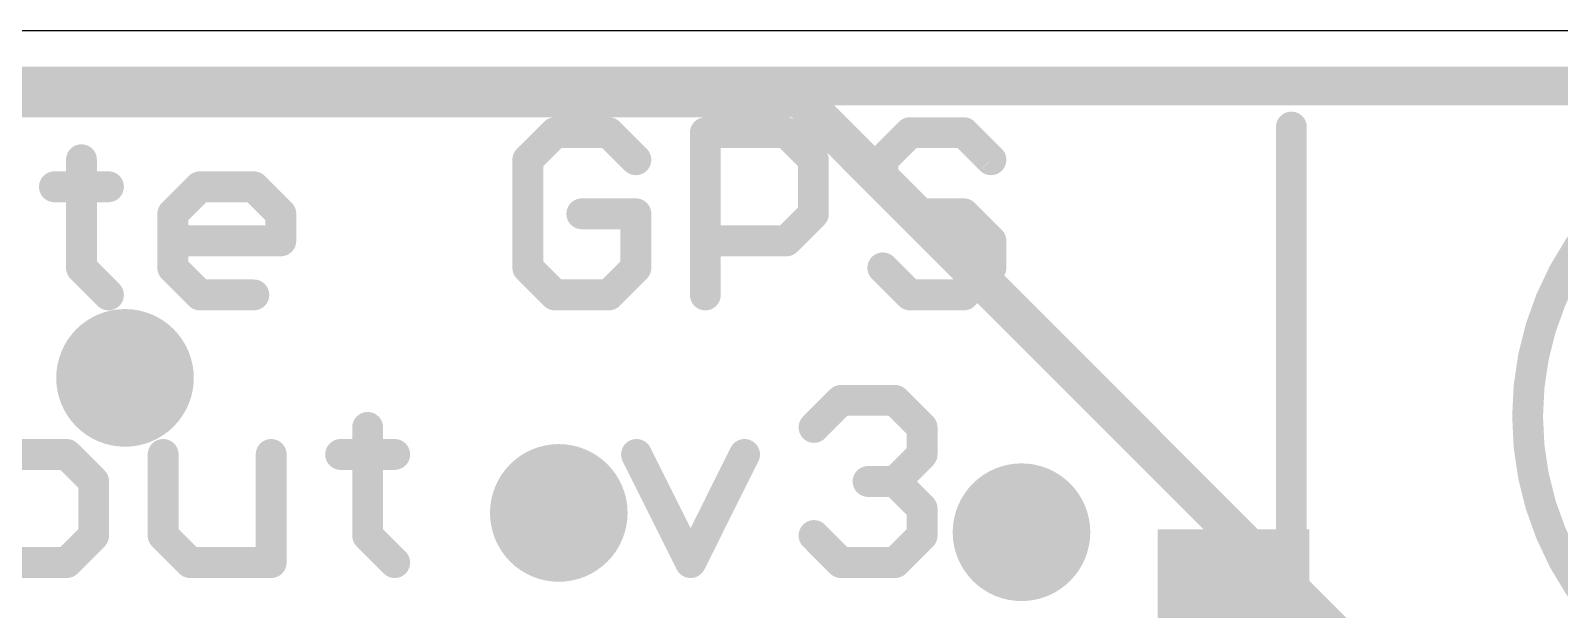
# Model space of a CAD drawing. Extents: x -2.5 to 35.7, y -0.6 to 34.3.
# Drawn here: x 11 to 21.07, y 30.48 to 34.29 of the extents above; entities that cross this region are included whole.
import ezdxf

# ---------------------------------------------------------------- set-up
doc = ezdxf.new("R2010")
doc.units = 0
for name, color, linetype in [('1', 12, 'CONTINUOUS'), ('16', 132, 'CONTINUOUS'), ('18', 110, 'CONTINUOUS'), ('20', 53, 'CONTINUOUS'), ('21', 40, 'CONTINUOUS'), ('22', 6, 'CONTINUOUS')]:
    doc.layers.add(name, color=color, linetype=linetype)

# ---------------------------------------------------------------- blocks, each defined once
blk = doc.blocks.new('RECT')
blk.add_solid([(-0.5, -0.5), (0.5, -0.5), (-0.5, 0.5), (0.5, 0.5)])
blk = doc.blocks.new('ROUNDV')
at = {"const_width": 0.5}
blk.add_lwpolyline([(0, -0.25, 1), (0, 0.25, 1), (0, -0.25)], format="xyb", dxfattribs=at)

msp = doc.modelspace()

# ---------------------------------------------------------------- linework, layer by layer
at = {"layer": '1', "const_width": 0.254}
msp.add_lwpolyline([(0, 33.925), (25.4, 33.925)], dxfattribs=at)
at = {"layer": '16', "const_width": 0.254}
for points in [[(0, 33.925), (25.4, 33.925)], [(8.89, 33.8455), (16.0655, 33.8455)], [(16.0655, 33.8455), (20.9254, 28.9856)]]:
    msp.add_lwpolyline(points, dxfattribs=at)
at = {"layer": '16', "const_width": 0.127}
for points in [[(16.1104, 33.8904, 1), (16.0206, 33.8006)], [(16.0655, 33.782, 1), (16.0655, 33.909)]]:
    msp.add_lwpolyline(points, format="xyb", dxfattribs=at)
at = {"layer": '20'}
msp.add_line((2.54, 34.29), (22.86, 34.29), dxfattribs=at)
at = {"layer": '21'}
for points, const_width in [([(22.86, 29.75, 1), (22.86, 33.75, 1), (22.86, 29.75)], 0.2032), ([(14.4519, 33.6686, 1), (14.4519, 33.567)], 0.1016), ([(14.4878, 33.5819, 1), (14.416, 33.6537)], 0.1016), ([(14.8437, 33.6537, 1), (14.7719, 33.5819)], 0.1016), ([(14.8078, 33.567, 1), (14.8078, 33.6686)], 0.1016), ([(15.4942, 33.6178, 1), (15.3926, 33.6178)], 0.1016), ([(15.4434, 33.6686, 1), (15.4434, 33.567)], 0.1016), ([(16.0131, 33.6537, 1), (15.9413, 33.5819)], 0.1016), ([(15.9772, 33.567, 1), (15.9772, 33.6686)], 0.1016), ([(16.7907, 33.6686, 1), (16.7907, 33.567)], 0.1016), ([(16.8266, 33.5819, 1), (16.7548, 33.6537)], 0.1016), ([(17.1825, 33.6537, 1), (17.1107, 33.5819)], 0.1016), ([(17.1466, 33.567, 1), (17.1466, 33.6686)], 0.1016), ([(11.3843, 33.4399, 1), (11.2827, 33.4399)], 0.1016), ([(14.3248, 33.4399, 1), (14.2232, 33.4399)], 0.1016), ([(16.206, 33.4399, 1), (16.1044, 33.4399)], 0.1016), ([(16.6636, 33.4399, 1), (16.562, 33.4399)], 0.1016), ([(14.2381, 33.4758, 1), (14.3099, 33.4039)], 0.1016), ([(14.9499, 33.4039, 1), (15.0217, 33.4758)], 0.1016), ([(16.1193, 33.4039, 1), (16.1911, 33.4758)], 0.1016), ([(16.5768, 33.4758, 1), (16.6487, 33.4039)], 0.1016), ([(17.2887, 33.4039, 1), (17.3605, 33.4758)], 0.1016), ([(11.1556, 33.3127, 1), (11.1556, 33.2111)], 0.1016), ([(11.5115, 33.2111, 1), (11.5115, 33.3127)], 0.1016), ([(12.1131, 33.3127, 1), (12.1131, 33.2111)], 0.1016), ([(12.149, 33.226, 1), (12.0772, 33.2978)], 0.1016), ([(12.505, 33.2978, 1), (12.4331, 33.226)], 0.1016), ([(12.469, 33.2111, 1), (12.469, 33.3127)], 0.1016), ([(16.6487, 33.2978, 1), (16.5768, 33.226)], 0.1016), ([(16.562, 33.2619, 1), (16.6636, 33.2619)], 0.1016), ([(11.986, 33.084, 1), (11.8844, 33.084)], 0.1016), ([(11.8993, 33.1199, 1), (11.9711, 33.048)], 0.1016), ([(12.6978, 33.084, 1), (12.5962, 33.084)], 0.1016), ([(12.6111, 33.048, 1), (12.6829, 33.1199)], 0.1016), ([(14.6299, 33.1348, 1), (14.6299, 33.0332)], 0.1016), ([(15.0366, 33.084, 1), (14.935, 33.084)], 0.1016), ([(14.9858, 33.0332, 1), (14.9858, 33.1348)], 0.1016), ([(16.1044, 33.084, 1), (16.206, 33.084)], 0.1016), ([(16.1911, 33.048, 1), (16.1193, 33.1199)], 0.1016), ([(16.7907, 33.1348, 1), (16.7907, 33.0332)], 0.1016), ([(16.7548, 33.048, 1), (16.8266, 33.1199)], 0.1016), ([(17.1825, 33.1199, 1), (17.1107, 33.048)], 0.1016), ([(17.1466, 33.0332, 1), (17.1466, 33.1348)], 0.1016), ([(11.9352, 32.9568, 1), (11.9352, 32.8552)], 0.1016), ([(12.5962, 32.906, 1), (12.6978, 32.906)], 0.1016), ([(12.647, 32.8552, 1), (12.647, 32.9568)], 0.1016), ([(15.4434, 32.9568, 1), (15.4434, 32.8552)], 0.1016), ([(15.9413, 32.9419, 1), (16.0131, 32.8701)], 0.1016), ([(15.9772, 32.8552, 1), (15.9772, 32.9568)], 0.1016), ([(17.3754, 32.906, 1), (17.2738, 32.906)], 0.1016), ([(17.2887, 32.8701, 1), (17.3605, 32.9419)], 0.1016), ([(11.3695, 32.764, 1), (11.2976, 32.6921)], 0.1016), ([(11.2827, 32.7281, 1), (11.3843, 32.7281)], 0.1016), ([(11.9711, 32.764, 1), (11.8993, 32.6921)], 0.1016), ([(11.8844, 32.7281, 1), (11.986, 32.7281)], 0.1016), ([(14.3099, 32.764, 1), (14.2381, 32.6921)], 0.1016), ([(14.2232, 32.7281, 1), (14.3248, 32.7281)], 0.1016), ([(14.935, 32.7281, 1), (15.0366, 32.7281)], 0.1016), ([(15.0217, 32.6921, 1), (14.9499, 32.764)], 0.1016), ([(16.6487, 32.764, 1), (16.5768, 32.6921)], 0.1016), ([(17.2738, 32.7281, 1), (17.3754, 32.7281)], 0.1016), ([(17.3605, 32.6921, 1), (17.2887, 32.764)], 0.1016), ([(11.4756, 32.5142, 1), (11.5474, 32.586)], 0.1016), ([(12.1131, 32.6009, 1), (12.1131, 32.4993)], 0.1016), ([(12.0772, 32.5142, 1), (12.149, 32.586)], 0.1016), ([(12.469, 32.4993, 1), (12.469, 32.6009)], 0.1016), ([(14.4519, 32.6009, 1), (14.4519, 32.4993)], 0.1016), ([(14.416, 32.5142, 1), (14.4878, 32.586)], 0.1016), ([(14.7719, 32.586, 1), (14.8437, 32.5142)], 0.1016), ([(14.8078, 32.4993, 1), (14.8078, 32.6009)], 0.1016), ([(16.7907, 32.6009, 1), (16.7907, 32.4993)], 0.1016), ([(16.7548, 32.5142, 1), (16.8266, 32.586)], 0.1016), ([(17.1107, 32.586, 1), (17.1825, 32.5142)], 0.1016), ([(17.1466, 32.4993, 1), (17.1466, 32.6009)], 0.1016), ([(15.3926, 32.5501, 1), (15.4942, 32.5501)], 0.1016), ([(16.3374, 31.9066, 1), (16.3374, 31.805)], 0.1016), ([(16.3733, 31.8199, 1), (16.3015, 31.8917)], 0.1016), ([(16.7292, 31.8917, 1), (16.6574, 31.8199)], 0.1016), ([(16.6933, 31.805, 1), (16.6933, 31.9066)], 0.1016), ([(13.2698, 31.6779, 1), (13.1682, 31.6779)], 0.1016), ([(16.1235, 31.7138, 1), (16.1954, 31.6419)], 0.1016), ([(16.9221, 31.6779, 1), (16.8205, 31.6779)], 0.1016), ([(16.8354, 31.6419, 1), (16.9072, 31.7138)], 0.1016), ([(11.2721, 31.5358, 1), (11.2002, 31.464)], 0.1016), ([(11.2361, 31.4491, 1), (11.2361, 31.5507)], 0.1016), ([(11.9225, 31.4999, 1), (11.8209, 31.4999)], 0.1016), ([(12.6343, 31.4999, 1), (12.5327, 31.4999)], 0.1016), ([(13.0411, 31.5507, 1), (13.0411, 31.4491)], 0.1016), ([(13.397, 31.4491, 1), (13.397, 31.5507)], 0.1016), ([(15.0355, 31.5226, 1), (14.9446, 31.4772)], 0.1016), ([(15.7473, 31.4772, 1), (15.6564, 31.5226)], 0.1016), ([(16.8205, 31.4999, 1), (16.9221, 31.4999)], 0.1016), ([(16.9072, 31.464, 1), (16.8354, 31.5358)], 0.1016), ([(11.4649, 31.322, 1), (11.3633, 31.322)], 0.1016), ([(16.5154, 31.3728, 1), (16.5154, 31.2712)], 0.1016), ([(16.7292, 31.3579, 1), (16.6574, 31.286)], 0.1016), ([(16.6933, 31.2712, 1), (16.6933, 31.3728)], 0.1016), ([(11.3782, 31.286, 1), (11.45, 31.3579)], 0.1016), ([(16.6574, 31.3579, 1), (16.7292, 31.286)], 0.1016), ([(16.9221, 31.144, 1), (16.8205, 31.144)], 0.1016), ([(16.8354, 31.1081, 1), (16.9072, 31.1799)], 0.1016), ([(11.45, 30.9301, 1), (11.3782, 31.002)], 0.1016), ([(11.9076, 31.002, 1), (11.8358, 30.9301)], 0.1016), ([(13.2549, 31.002, 1), (13.1831, 30.9301)], 0.1016), ([(16.1954, 31.002, 1), (16.1235, 30.9301)], 0.1016), ([(16.9072, 30.9301, 1), (16.8354, 31.002)], 0.1016), ([(11.3633, 30.9661, 1), (11.4649, 30.9661)], 0.1016), ([(11.8209, 30.9661, 1), (11.9225, 30.9661)], 0.1016), ([(13.1682, 30.9661, 1), (13.2698, 30.9661)], 0.1016), ([(16.8205, 30.9661, 1), (16.9221, 30.9661)], 0.1016), ([(11.2002, 30.824, 1), (11.2721, 30.7522)], 0.1016), ([(11.2361, 30.7373, 1), (11.2361, 30.8389)], 0.1016), ([(12.0496, 30.8389, 1), (12.0496, 30.7373)], 0.1016), ([(12.0137, 30.7522, 1), (12.0856, 30.824)], 0.1016), ([(12.5327, 30.7881, 1), (12.6343, 30.7881)], 0.1016), ([(12.5835, 30.7373, 1), (12.5835, 30.8389)], 0.1016), ([(13.3611, 30.7522, 1), (13.4329, 30.824)], 0.1016), ([(15.3005, 30.8108, 1), (15.3914, 30.7654)], 0.1016), ([(15.3005, 30.7654, 1), (15.3914, 30.8108)], 0.1016), ([(16.3374, 30.8389, 1), (16.3374, 30.7373)], 0.1016), ([(16.3015, 30.7522, 1), (16.3733, 30.824)], 0.1016), ([(16.6574, 30.824, 1), (16.7292, 30.7522)], 0.1016), ([(16.6933, 30.7373, 1), (16.6933, 30.8389)], 0.1016)]:
    msp.add_lwpolyline(points, format="xyb", dxfattribs=dict(at, const_width=const_width))
at = {"layer": '21', "const_width": 0.2032}
for points in [[(14.4519, 33.6178), (14.274, 33.4399)], [(14.8078, 33.6178), (14.4519, 33.6178)], [(14.9858, 33.4399), (14.8078, 33.6178)], [(15.4434, 32.5501), (15.4434, 33.6178)], [(15.4434, 33.6178), (15.9772, 33.6178)], [(15.9772, 33.6178), (16.1552, 33.4399)], [(16.7907, 33.6178), (16.6128, 33.4399)], [(17.1466, 33.6178), (16.7907, 33.6178)], [(17.3246, 33.4399), (17.1466, 33.6178)], [(11.3335, 33.4399), (11.3335, 32.7281)], [(14.274, 33.4399), (14.274, 32.7281)], [(16.1552, 33.4399), (16.1552, 33.084)], [(16.6128, 33.4399), (16.6128, 33.2619)], [(11.1556, 33.2619), (11.5115, 33.2619)], [(11.9352, 33.084), (12.1131, 33.2619)], [(12.1131, 33.2619), (12.469, 33.2619)], [(12.469, 33.2619), (12.647, 33.084)], [(16.6128, 33.2619), (16.7907, 33.084)], [(11.9352, 32.7281), (11.9352, 33.084)], [(12.647, 33.084), (12.647, 32.906)], [(14.9858, 33.084), (14.6299, 33.084)], [(14.9858, 32.7281), (14.9858, 33.084)], [(16.1552, 33.084), (15.9772, 32.906)], [(16.7907, 33.084), (17.1466, 33.084)], [(17.1466, 33.084), (17.3246, 32.906)], [(12.647, 32.906), (11.9352, 32.906)], [(15.9772, 32.906), (15.4434, 32.906)], [(17.3246, 32.906), (17.3246, 32.7281)], [(11.3335, 32.7281), (11.5115, 32.5501)], [(12.1131, 32.5501), (11.9352, 32.7281)], [(14.274, 32.7281), (14.4519, 32.5501)], [(14.8078, 32.5501), (14.9858, 32.7281)], [(16.7907, 32.5501), (16.6128, 32.7281)], [(17.3246, 32.7281), (17.1466, 32.5501)], [(12.469, 32.5501), (12.1131, 32.5501)], [(14.4519, 32.5501), (14.8078, 32.5501)], [(17.1466, 32.5501), (16.7907, 32.5501)], [(16.1595, 31.6779), (16.3374, 31.8558)], [(16.3374, 31.8558), (16.6933, 31.8558)], [(16.6933, 31.8558), (16.8713, 31.6779)], [(13.219, 31.6779), (13.219, 30.9661)], [(16.8713, 31.6779), (16.8713, 31.4999)], [(11.2361, 31.4999), (10.8802, 31.4999)], [(11.4141, 31.322), (11.2361, 31.4999)], [(11.8717, 31.4999), (11.8717, 30.9661)], [(12.5835, 30.7881), (12.5835, 31.4999)], [(13.0411, 31.4999), (13.397, 31.4999)], [(14.9901, 31.4999), (15.346, 30.7881)], [(15.346, 30.7881), (15.7019, 31.4999)], [(16.8713, 31.4999), (16.6933, 31.322)], [(11.4141, 30.9661), (11.4141, 31.322)], [(16.6933, 31.322), (16.5154, 31.322)], [(16.6933, 31.322), (16.8713, 31.144)], [(16.8713, 31.144), (16.8713, 30.9661)], [(11.2361, 30.7881), (11.4141, 30.9661)], [(11.8717, 30.9661), (12.0496, 30.7881)], [(13.219, 30.9661), (13.397, 30.7881)], [(16.3374, 30.7881), (16.1595, 30.9661)], [(16.8713, 30.9661), (16.6933, 30.7881)], [(10.8802, 30.7881), (11.2361, 30.7881)], [(12.0496, 30.7881), (12.5835, 30.7881)], [(16.6933, 30.7881), (16.3374, 30.7881)]]:
    msp.add_lwpolyline(points, dxfattribs=at)
at = {"layer": '22', "const_width": 0.2032}
msp.add_lwpolyline([(19.304, 33.655), (19.304, 28.829)], dxfattribs=at)
at = {"layer": '22', "const_width": 0.1016}
msp.add_lwpolyline([(19.3548, 33.655, 1), (19.2532, 33.655)], format="xyb", dxfattribs=at)

# ---------------------------------------------------------------- block references
at = {"layer": '1', "xscale": 1.05, "rotation": 270}
msp.add_blockref('RECT', (18.923, 30.481), dxfattribs=at)
at = {"layer": '18', "xscale": 0.9064, "yscale": 0.9064}
for p in [(11.6205, 32.004), (11.6205, 32.004), (14.478, 31.115), (14.478, 31.115), (17.526, 30.988), (17.526, 30.988)]:
    msp.add_blockref('ROUNDV', p, dxfattribs=at)

doc.saveas('drawing.dxf')
